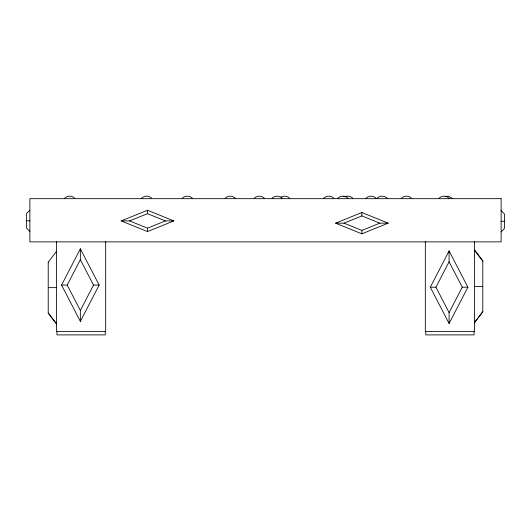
<?xml version="1.0" encoding="UTF-8"?>
<svg xmlns="http://www.w3.org/2000/svg" width="531" height="531" viewBox="0 0 531 531"><rect width="100%" height="100%" fill="white"/><g stroke="black" fill="none" stroke-linecap="round" stroke-linejoin="round"><path stroke-width="0.8" d="M61.563 285.094L80.354 248.787L99.151 285.094L80.354 321.394L61.563 285.094L67.198 285.094L80.354 310.502L80.354 321.394M67.198 285.094L80.354 259.679L80.354 248.787M80.354 310.502L93.509 285.094L80.354 259.679M430.302 287.205L449.093 250.904L467.891 287.205L449.093 323.512L430.302 287.205L435.938 287.205L449.093 312.62L449.093 323.512M435.938 287.205L449.093 261.796L449.093 250.904M449.093 312.62L462.255 287.205L449.093 261.796M48.221 262.228L56.532 251.296M474.468 322.43L477.893 317.943M478.869 316.662L482.779 311.538M474.468 322.855L482.779 311.962L482.779 260.708L474.468 249.822M29.875 210.196L26.55 213.608L26.55 228.098L29.875 231.509M501.125 231.908L504.45 228.503L504.45 214.006L501.125 210.595M64.59 198.182C67.258 195.481 71.957 195.481 74.625 198.182M141.558 198.182C144.233 195.481 148.932 195.481 151.6 198.182M182.306 198.182C184.974 195.481 189.673 195.481 192.341 198.182M225.23 198.182C227.899 195.481 232.598 195.481 235.266 198.182M254.263 198.182C256.931 195.481 261.63 195.481 264.299 198.182M272.045 198.182C274.713 195.481 279.412 195.481 282.08 198.182M323.704 198.182C326.373 195.481 331.072 195.481 333.74 198.182M337.835 198.182C340.504 195.481 345.203 195.481 347.871 198.182M366.065 198.182C368.74 195.481 373.439 195.481 376.107 198.182M377.09 198.182C379.758 195.481 384.457 195.481 387.126 198.182M401.436 198.182C404.104 195.481 408.804 195.481 411.472 198.182M439.031 198.182C441.699 195.481 446.398 195.481 449.067 198.182M281.005 197.054C283.733 195.501 287.344 195.979 289.574 198.182M344.772 196.822C347.38 195.494 350.699 196.171 352.77 198.182M121.194 220.916L147.505 210.263L173.816 220.916L147.505 231.576L121.194 220.916L129.61 220.916L147.505 213.674L165.4 220.916L173.816 220.916M129.61 220.916L147.505 228.164L165.4 220.916M335.559 223.159L361.877 212.506L388.188 223.159L361.877 233.819L335.559 223.159L343.982 223.159L361.877 215.918L379.765 223.159L388.188 223.159M343.982 223.159L361.877 230.408L379.765 223.159M343.232 196.351L346.902 196.351M445.164 196.351L448.834 196.351L452.02 198.182M26.55 220.85L29.875 220.85M501.125 221.254L504.45 221.254M93.509 285.094L99.151 285.094M474.468 286.554L482.779 286.554M462.255 287.205L467.891 287.205M48.221 287.643L56.532 287.643M474.468 250.247L482.779 261.139M48.221 313.011L56.532 323.903L48.221 313.058L48.221 262.181M474.468 241.678L474.468 331.57L425.324 331.57L425.324 241.678M474.037 331.57L474.037 334.895L425.756 334.895L425.756 331.57M361.877 212.506L361.877 215.918M361.877 230.408L361.877 233.819M147.505 210.263L147.505 213.674M147.505 228.164L147.505 231.576M105.676 241.678L105.676 331.57L56.532 331.57L56.532 241.678M105.244 331.57L105.244 334.895L56.963 334.895L56.963 331.57M501.125 198.674L29.875 198.674L29.875 241.864L501.125 241.864L501.125 198.674"/></g></svg>
